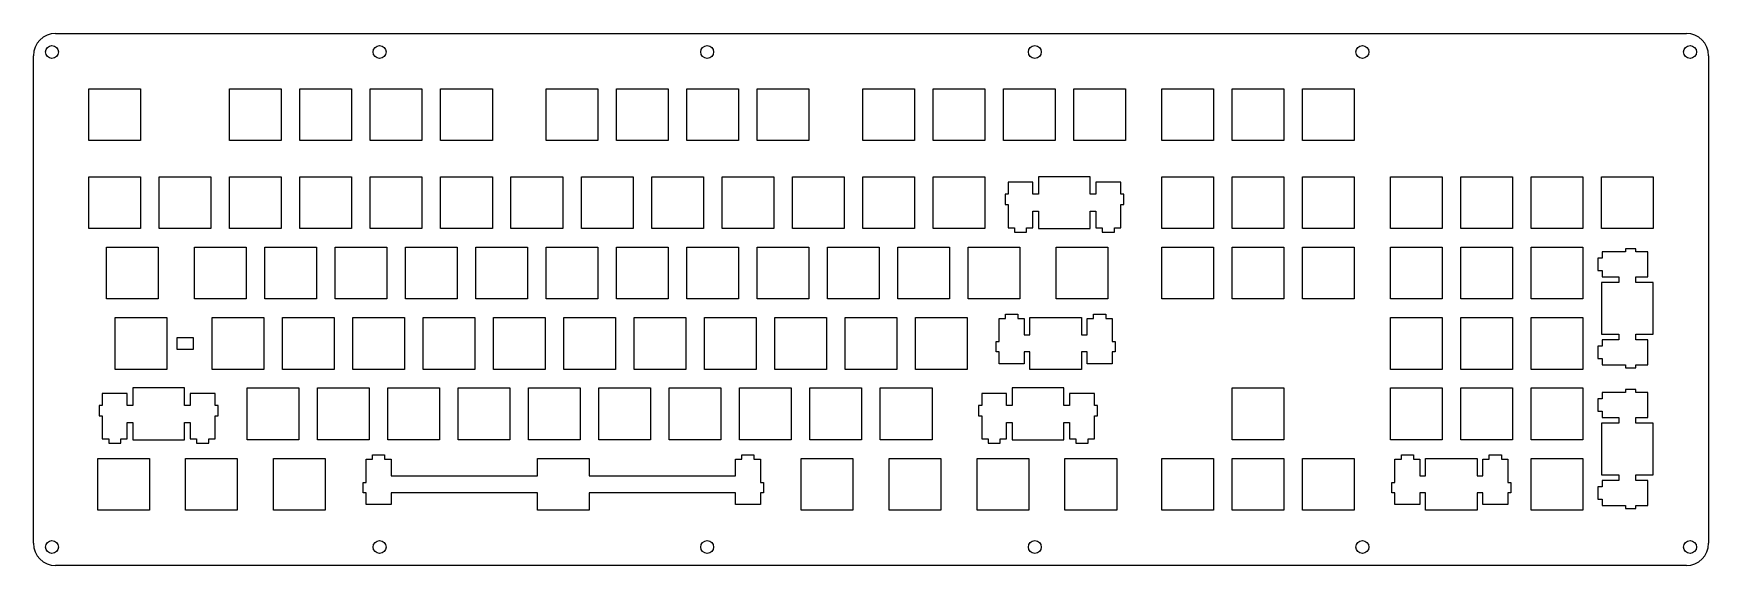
# Model space of a CAD drawing. Header units: feet. Extents: x 0 to 454, y 0 to 144.
import ezdxf

# ---------------------------------------------------------------- set-up
doc = ezdxf.new("R2010")
doc.units = ezdxf.units.FT
doc.header["$MEASUREMENT"] = 0

msp = doc.modelspace()

# ---------------------------------------------------------------- linework, layer by layer
at = {"color": 1, "linetype": 'Continuous'}
for p, q in [((6, 144.01), (447.58, 144.01)), ((0, 6), (0, 138.01)), ((453.58, 138.01), (453.58, 6)), ((15, 129.01), (29, 129.01)), ((15, 115.01), (15, 129.01)), ((29, 129.01), (29, 115.01)), ((53.1, 129.01), (67.1, 129.01)), ((53.1, 115.01), (53.1, 129.01)), ((67.1, 129.01), (67.1, 115.01)), ((72.15, 129.01), (86.15, 129.01)), ((72.15, 115.01), (72.15, 129.01)), ((86.15, 129.01), (86.15, 115.01)), ((91.2, 129.01), (105.2, 129.01)), ((91.2, 115.01), (91.2, 129.01)), ((105.2, 129.01), (105.2, 115.01)), ((110.25, 129.01), (124.25, 129.01)), ((110.25, 115.01), (110.25, 129.01)), ((124.25, 129.01), (124.25, 115.01)), ((138.83, 129.01), (152.83, 129.01)), ((138.83, 115.01), (138.83, 129.01)), ((152.83, 129.01), (152.83, 115.01)), ((157.88, 129.01), (171.88, 129.01)), ((157.88, 115.01), (157.88, 129.01)), ((171.88, 129.01), (171.88, 115.01)), ((176.93, 129.01), (190.93, 129.01)), ((176.93, 115.01), (176.93, 129.01)), ((190.93, 129.01), (190.93, 115.01)), ((195.98, 129.01), (209.98, 129.01)), ((195.98, 115.01), (195.98, 129.01)), ((209.98, 129.01), (209.98, 115.01)), ((224.55, 129.01), (238.55, 129.01)), ((224.55, 115.01), (224.55, 129.01)), ((238.55, 129.01), (238.55, 115.01)), ((243.6, 129.01), (257.6, 129.01)), ((243.6, 115.01), (243.6, 129.01)), ((257.6, 129.01), (257.6, 115.01)), ((262.65, 129.01), (276.65, 129.01)), ((262.65, 115.01), (262.65, 129.01)), ((276.65, 129.01), (276.65, 115.01)), ((281.7, 129.01), (295.7, 129.01)), ((281.7, 115.01), (281.7, 129.01)), ((295.7, 129.01), (295.7, 115.01)), ((305.51, 129.01), (319.51, 129.01)), ((305.51, 115.01), (305.51, 129.01)), ((319.51, 129.01), (319.51, 115.01)), ((324.56, 129.01), (338.56, 129.01)), ((324.56, 115.01), (324.56, 129.01)), ((338.56, 129.01), (338.56, 115.01)), ((343.61, 129.01), (357.61, 129.01)), ((343.61, 115.01), (343.61, 129.01)), ((357.61, 129.01), (357.61, 115.01)), ((29, 115.01), (15, 115.01)), ((67.1, 115.01), (53.1, 115.01)), ((86.15, 115.01), (72.15, 115.01)), ((105.2, 115.01), (91.2, 115.01)), ((124.25, 115.01), (110.25, 115.01)), ((152.83, 115.01), (138.83, 115.01)), ((171.88, 115.01), (157.88, 115.01)), ((190.93, 115.01), (176.93, 115.01)), ((209.98, 115.01), (195.98, 115.01)), ((238.55, 115.01), (224.55, 115.01)), ((257.6, 115.01), (243.6, 115.01)), ((276.65, 115.01), (262.65, 115.01)), ((295.7, 115.01), (281.7, 115.01)), ((319.51, 115.01), (305.51, 115.01)), ((338.56, 115.01), (324.56, 115.01)), ((357.61, 115.01), (343.61, 115.01)), ((15, 105.2), (29, 105.2)), ((15, 91.2), (15, 105.2)), ((29, 105.2), (29, 91.2)), ((34.05, 105.2), (48.05, 105.2)), ((34.05, 91.2), (34.05, 105.2)), ((48.05, 105.2), (48.05, 91.2)), ((53.1, 105.2), (67.1, 105.2)), ((53.1, 91.2), (53.1, 105.2)), ((67.1, 105.2), (67.1, 91.2)), ((72.15, 105.2), (86.15, 105.2)), ((72.15, 91.2), (72.15, 105.2)), ((86.15, 105.2), (86.15, 91.2)), ((91.2, 105.2), (105.2, 105.2)), ((91.2, 91.2), (91.2, 105.2)), ((105.2, 105.2), (105.2, 91.2)), ((110.25, 105.2), (124.25, 105.2)), ((110.25, 91.2), (110.25, 105.2)), ((124.25, 105.2), (124.25, 91.2)), ((129.3, 105.2), (143.3, 105.2)), ((129.3, 91.2), (129.3, 105.2)), ((143.3, 105.2), (143.3, 91.2)), ((148.35, 105.2), (162.35, 105.2)), ((148.35, 91.2), (148.35, 105.2)), ((162.35, 105.2), (162.35, 91.2)), ((167.4, 105.2), (181.4, 105.2)), ((167.4, 91.2), (167.4, 105.2)), ((181.4, 105.2), (181.4, 91.2)), ((186.45, 105.2), (200.45, 105.2)), ((186.45, 91.2), (186.45, 105.2)), ((200.45, 105.2), (200.45, 91.2)), ((205.5, 105.2), (219.5, 105.2)), ((205.5, 91.2), (205.5, 105.2)), ((219.5, 105.2), (219.5, 91.2)), ((224.55, 105.2), (238.55, 105.2)), ((224.55, 91.2), (224.55, 105.2)), ((238.55, 105.2), (238.55, 91.2)), ((243.6, 105.2), (257.6, 105.2)), ((243.6, 91.2), (243.6, 105.2)), ((257.6, 105.2), (257.6, 91.2)), ((272.18, 105.2), (272.18, 100.5)), ((286.18, 105.2), (272.18, 105.2)), ((286.18, 100.5), (286.18, 105.2)), ((305.51, 105.2), (319.51, 105.2)), ((305.51, 91.2), (305.51, 105.2)), ((319.51, 105.2), (319.51, 91.2)), ((324.56, 105.2), (338.56, 105.2)), ((324.56, 91.2), (324.56, 105.2)), ((338.56, 105.2), (338.56, 91.2)), ((343.61, 105.2), (357.61, 105.2)), ((343.61, 91.2), (343.61, 105.2)), ((357.61, 105.2), (357.61, 91.2)), ((367.42, 105.2), (381.43, 105.2)), ((367.42, 91.2), (367.42, 105.2)), ((381.43, 105.2), (381.43, 91.2)), ((386.47, 105.2), (400.48, 105.2)), ((386.47, 91.2), (386.47, 105.2)), ((400.48, 105.2), (400.48, 91.2)), ((405.52, 105.2), (419.53, 105.2)), ((405.52, 91.2), (405.52, 105.2)), ((419.53, 105.2), (419.53, 91.2)), ((424.57, 105.2), (438.58, 105.2)), ((424.57, 91.2), (424.57, 105.2)), ((438.58, 105.2), (438.58, 91.2)), ((263.9, 100.5), (263.08, 100.5)), ((263.08, 100.5), (263.08, 97.7)), ((270.65, 103.73), (263.9, 103.73)), ((263.9, 103.73), (263.9, 100.5)), ((270.65, 100.5), (270.65, 103.73)), ((272.18, 100.5), (270.65, 100.5)), ((287.7, 100.5), (286.18, 100.5)), ((294.45, 103.73), (287.7, 103.73)), ((287.7, 103.73), (287.7, 100.5)), ((294.45, 100.5), (294.45, 103.73)), ((295.28, 100.5), (294.45, 100.5)), ((295.28, 97.7), (295.28, 100.5)), ((263.08, 97.7), (263.9, 97.7)), ((263.9, 97.7), (263.9, 91.43)), ((270.65, 91.43), (270.65, 95.9)), ((270.65, 95.9), (272.18, 95.9)), ((272.18, 95.9), (272.18, 91.2)), ((286.18, 91.2), (286.18, 95.9)), ((286.18, 95.9), (287.7, 95.9)), ((287.7, 95.9), (287.7, 91.43)), ((294.45, 91.43), (294.45, 97.7)), ((294.45, 97.7), (295.28, 97.7)), ((29, 91.2), (15, 91.2)), ((48.05, 91.2), (34.05, 91.2)), ((67.1, 91.2), (53.1, 91.2)), ((86.15, 91.2), (72.15, 91.2)), ((105.2, 91.2), (91.2, 91.2)), ((124.25, 91.2), (110.25, 91.2)), ((143.3, 91.2), (129.3, 91.2)), ((162.35, 91.2), (148.35, 91.2)), ((181.4, 91.2), (167.4, 91.2)), ((200.45, 91.2), (186.45, 91.2)), ((219.5, 91.2), (205.5, 91.2)), ((238.55, 91.2), (224.55, 91.2)), ((257.6, 91.2), (243.6, 91.2)), ((263.9, 91.43), (265.62, 91.43)), ((265.62, 91.43), (265.62, 90.23)), ((268.92, 90.23), (268.92, 91.43)), ((268.92, 91.43), (270.65, 91.43)), ((272.18, 91.2), (286.18, 91.2)), ((287.7, 91.43), (289.42, 91.43)), ((289.42, 91.43), (289.42, 90.23)), ((292.72, 90.23), (292.72, 91.43)), ((292.72, 91.43), (294.45, 91.43)), ((319.51, 91.2), (305.51, 91.2)), ((338.56, 91.2), (324.56, 91.2)), ((357.61, 91.2), (343.61, 91.2)), ((381.43, 91.2), (367.42, 91.2)), ((400.48, 91.2), (386.47, 91.2)), ((419.53, 91.2), (405.52, 91.2)), ((438.58, 91.2), (424.57, 91.2)), ((265.62, 90.23), (268.92, 90.23)), ((289.42, 90.23), (292.72, 90.23)), ((19.76, 86.15), (33.76, 86.15)), ((19.76, 72.15), (19.76, 86.15)), ((33.76, 86.15), (33.76, 72.15)), ((43.58, 86.15), (57.57, 86.15)), ((43.58, 72.15), (43.58, 86.15)), ((57.57, 86.15), (57.57, 72.15)), ((62.63, 86.15), (76.62, 86.15)), ((62.63, 72.15), (62.63, 86.15)), ((76.62, 86.15), (76.62, 72.15)), ((81.68, 86.15), (95.67, 86.15)), ((81.68, 72.15), (81.68, 86.15)), ((95.67, 86.15), (95.67, 72.15)), ((100.73, 86.15), (114.73, 86.15)), ((100.73, 72.15), (100.73, 86.15)), ((114.73, 86.15), (114.73, 72.15)), ((119.78, 86.15), (133.78, 86.15)), ((119.78, 72.15), (119.78, 86.15)), ((133.78, 86.15), (133.78, 72.15)), ((138.83, 86.15), (152.83, 86.15)), ((138.83, 72.15), (138.83, 86.15)), ((152.83, 86.15), (152.83, 72.15)), ((157.88, 86.15), (171.88, 86.15)), ((157.88, 72.15), (157.88, 86.15)), ((171.88, 86.15), (171.88, 72.15)), ((176.93, 86.15), (190.93, 86.15)), ((176.93, 72.15), (176.93, 86.15)), ((190.93, 86.15), (190.93, 72.15)), ((195.98, 86.15), (209.98, 86.15)), ((195.98, 72.15), (195.98, 86.15)), ((209.98, 86.15), (209.98, 72.15)), ((215.03, 86.15), (229.03, 86.15)), ((215.03, 72.15), (215.03, 86.15)), ((229.03, 86.15), (229.03, 72.15)), ((234.08, 86.15), (248.08, 86.15)), ((234.08, 72.15), (234.08, 86.15)), ((248.08, 86.15), (248.08, 72.15)), ((253.13, 86.15), (267.13, 86.15)), ((253.13, 72.15), (253.13, 86.15)), ((267.13, 86.15), (267.13, 72.15)), ((276.94, 86.15), (290.94, 86.15)), ((276.94, 72.15), (276.94, 86.15)), ((290.94, 86.15), (290.94, 72.15)), ((305.51, 86.15), (319.51, 86.15)), ((305.51, 72.15), (305.51, 86.15)), ((319.51, 86.15), (319.51, 72.15)), ((324.56, 86.15), (338.56, 86.15)), ((324.56, 72.15), (324.56, 86.15)), ((338.56, 86.15), (338.56, 72.15)), ((343.61, 86.15), (357.61, 86.15)), ((343.61, 72.15), (343.61, 86.15)), ((357.61, 86.15), (357.61, 72.15)), ((367.42, 86.15), (381.43, 86.15)), ((367.42, 72.15), (367.42, 86.15)), ((381.43, 86.15), (381.43, 72.15)), ((386.47, 86.15), (400.48, 86.15)), ((386.47, 72.15), (386.47, 86.15)), ((400.48, 86.15), (400.48, 72.15)), ((405.52, 86.15), (419.53, 86.15)), ((405.52, 72.15), (405.52, 86.15)), ((419.53, 86.15), (419.53, 72.15)), ((424.8, 83.18), (423.6, 83.18)), ((423.6, 83.18), (423.6, 79.87)), ((431.08, 84.9), (424.8, 84.9)), ((424.8, 84.9), (424.8, 83.18)), ((431.08, 85.72), (431.08, 84.9)), ((433.87, 85.72), (431.08, 85.72)), ((433.87, 84.9), (433.87, 85.72)), ((437.11, 84.9), (433.87, 84.9)), ((437.11, 78.15), (437.11, 84.9)), ((423.6, 79.87), (424.8, 79.87)), ((424.8, 79.87), (424.8, 78.15)), ((424.8, 78.15), (429.27, 78.15)), ((429.27, 78.15), (429.27, 76.63)), ((433.87, 76.63), (433.87, 78.15)), ((433.87, 78.15), (437.11, 78.15)), ((429.27, 76.63), (424.57, 76.63)), ((424.57, 76.63), (424.57, 62.62)), ((438.58, 76.63), (433.87, 76.63)), ((438.58, 62.62), (438.58, 76.63)), ((33.76, 72.15), (19.76, 72.15)), ((57.57, 72.15), (43.58, 72.15)), ((76.62, 72.15), (62.63, 72.15)), ((95.67, 72.15), (81.68, 72.15)), ((114.73, 72.15), (100.73, 72.15)), ((133.78, 72.15), (119.78, 72.15)), ((152.83, 72.15), (138.83, 72.15)), ((171.88, 72.15), (157.88, 72.15)), ((190.93, 72.15), (176.93, 72.15)), ((209.98, 72.15), (195.98, 72.15)), ((229.03, 72.15), (215.03, 72.15)), ((248.08, 72.15), (234.08, 72.15)), ((267.13, 72.15), (253.13, 72.15)), ((263.24, 66.87), (263.24, 68.07)), ((263.24, 68.07), (266.54, 68.07)), ((266.54, 68.07), (266.54, 66.87)), ((290.94, 72.15), (276.94, 72.15)), ((287.04, 66.87), (287.04, 68.07)), ((287.04, 68.07), (290.34, 68.07)), ((290.34, 68.07), (290.34, 66.87)), ((319.51, 72.15), (305.51, 72.15)), ((338.56, 72.15), (324.56, 72.15)), ((357.61, 72.15), (343.61, 72.15)), ((381.43, 72.15), (367.42, 72.15)), ((400.48, 72.15), (386.47, 72.15)), ((419.53, 72.15), (405.52, 72.15)), ((22.14, 67.1), (36.14, 67.1)), ((22.14, 53.1), (22.14, 67.1)), ((36.14, 67.1), (36.14, 53.1)), ((48.34, 67.1), (62.34, 67.1)), ((48.34, 53.1), (48.34, 67.1)), ((62.34, 67.1), (62.34, 53.1)), ((67.39, 67.1), (81.39, 67.1)), ((67.39, 53.1), (67.39, 67.1)), ((81.39, 67.1), (81.39, 53.1)), ((86.44, 67.1), (100.44, 67.1)), ((86.44, 53.1), (86.44, 67.1)), ((100.44, 67.1), (100.44, 53.1)), ((105.49, 67.1), (119.49, 67.1)), ((105.49, 53.1), (105.49, 67.1)), ((119.49, 67.1), (119.49, 53.1)), ((124.54, 67.1), (138.54, 67.1)), ((124.54, 53.1), (124.54, 67.1)), ((138.54, 67.1), (138.54, 53.1)), ((143.59, 67.1), (157.59, 67.1)), ((143.59, 53.1), (143.59, 67.1)), ((157.59, 67.1), (157.59, 53.1)), ((162.64, 67.1), (176.64, 67.1)), ((162.64, 53.1), (162.64, 67.1)), ((176.64, 67.1), (176.64, 53.1)), ((181.69, 67.1), (195.69, 67.1)), ((181.69, 53.1), (181.69, 67.1)), ((195.69, 67.1), (195.69, 53.1)), ((200.74, 67.1), (214.74, 67.1)), ((200.74, 53.1), (200.74, 67.1)), ((214.74, 67.1), (214.74, 53.1)), ((219.79, 67.1), (233.79, 67.1)), ((219.79, 53.1), (219.79, 67.1)), ((233.79, 67.1), (233.79, 53.1)), ((238.84, 67.1), (252.84, 67.1)), ((238.84, 53.1), (238.84, 67.1)), ((252.84, 67.1), (252.84, 53.1)), ((261.52, 60.6), (261.52, 66.87)), ((261.52, 66.87), (263.24, 66.87)), ((266.54, 66.87), (268.27, 66.87)), ((268.27, 66.87), (268.27, 62.4)), ((269.79, 62.4), (269.79, 67.1)), ((269.79, 67.1), (283.79, 67.1)), ((283.79, 67.1), (283.79, 62.4)), ((285.32, 62.4), (285.32, 66.87)), ((285.32, 66.87), (287.04, 66.87)), ((290.34, 66.87), (292.07, 66.87)), ((292.07, 66.87), (292.07, 60.6)), ((367.42, 67.1), (381.43, 67.1)), ((367.42, 53.1), (367.42, 67.1)), ((381.43, 67.1), (381.43, 53.1)), ((386.47, 67.1), (400.48, 67.1)), ((386.47, 53.1), (386.47, 67.1)), ((400.48, 67.1), (400.48, 53.1)), ((405.52, 67.1), (419.53, 67.1)), ((405.52, 53.1), (405.52, 67.1)), ((419.53, 67.1), (419.53, 53.1)), ((43.3, 61.6), (38.8, 61.6)), ((38.8, 61.6), (38.8, 58.6)), ((43.3, 58.6), (43.3, 61.6)), ((260.69, 57.8), (260.69, 60.6)), ((260.69, 60.6), (261.52, 60.6)), ((268.27, 62.4), (269.79, 62.4)), ((283.79, 62.4), (285.32, 62.4)), ((292.07, 60.6), (292.89, 60.6)), ((292.89, 60.6), (292.89, 57.8)), ((424.8, 59.38), (423.6, 59.38)), ((423.6, 59.38), (423.6, 56.07)), ((424.57, 62.62), (429.27, 62.62)), ((429.27, 61.1), (424.8, 61.1)), ((424.8, 61.1), (424.8, 59.38)), ((429.27, 62.62), (429.27, 61.1)), ((433.87, 61.1), (433.87, 62.62)), ((433.87, 62.62), (438.58, 62.62)), ((437.11, 61.1), (433.87, 61.1)), ((437.11, 54.35), (437.11, 61.1)), ((38.8, 58.6), (43.3, 58.6)), ((261.52, 57.8), (260.69, 57.8)), ((261.52, 54.57), (261.52, 57.8)), ((268.27, 54.57), (261.52, 54.57)), ((269.79, 57.8), (268.27, 57.8)), ((268.27, 57.8), (268.27, 54.57)), ((269.79, 53.1), (269.79, 57.8)), ((285.32, 57.8), (283.79, 57.8)), ((283.79, 57.8), (283.79, 53.1)), ((285.32, 54.57), (285.32, 57.8)), ((292.07, 54.57), (285.32, 54.57)), ((292.89, 57.8), (292.07, 57.8)), ((292.07, 57.8), (292.07, 54.57)), ((423.6, 56.07), (424.8, 56.07)), ((424.8, 56.07), (424.8, 54.35)), ((36.14, 53.1), (22.14, 53.1)), ((62.34, 53.1), (48.34, 53.1)), ((81.39, 53.1), (67.39, 53.1)), ((100.44, 53.1), (86.44, 53.1)), ((119.49, 53.1), (105.49, 53.1)), ((138.54, 53.1), (124.54, 53.1)), ((157.59, 53.1), (143.59, 53.1)), ((176.64, 53.1), (162.64, 53.1)), ((195.69, 53.1), (181.69, 53.1)), ((214.74, 53.1), (200.74, 53.1)), ((233.79, 53.1), (219.79, 53.1)), ((252.84, 53.1), (238.84, 53.1)), ((283.79, 53.1), (269.79, 53.1)), ((381.43, 53.1), (367.42, 53.1)), ((400.48, 53.1), (386.47, 53.1)), ((419.53, 53.1), (405.52, 53.1)), ((424.8, 54.35), (431.08, 54.35)), ((431.08, 54.35), (431.08, 53.53)), ((431.08, 53.53), (433.87, 53.53)), ((433.87, 53.53), (433.87, 54.35)), ((433.87, 54.35), (437.11, 54.35)), ((25.38, 46.58), (18.63, 46.58)), ((18.63, 46.58), (18.63, 43.35)), ((25.38, 43.35), (25.38, 46.58)), ((26.91, 48.05), (26.91, 43.35)), ((40.91, 48.05), (26.91, 48.05)), ((40.91, 43.35), (40.91, 48.05)), ((49.18, 46.58), (42.43, 46.58)), ((42.43, 46.58), (42.43, 43.35)), ((49.18, 43.35), (49.18, 46.58)), ((57.86, 48.05), (71.86, 48.05)), ((57.86, 34.05), (57.86, 48.05)), ((71.86, 48.05), (71.86, 34.05)), ((76.91, 48.05), (90.91, 48.05)), ((76.91, 34.05), (76.91, 48.05)), ((90.91, 48.05), (90.91, 34.05)), ((95.96, 48.05), (109.96, 48.05)), ((95.96, 34.05), (95.96, 48.05)), ((109.96, 48.05), (109.96, 34.05)), ((115.01, 48.05), (129.01, 48.05)), ((115.01, 34.05), (115.01, 48.05)), ((129.01, 48.05), (129.01, 34.05)), ((134.06, 48.05), (148.06, 48.05)), ((134.06, 34.05), (134.06, 48.05)), ((148.06, 48.05), (148.06, 34.05)), ((153.11, 48.05), (167.11, 48.05)), ((153.11, 34.05), (153.11, 48.05)), ((167.11, 48.05), (167.11, 34.05)), ((172.16, 48.05), (186.16, 48.05)), ((172.16, 34.05), (172.16, 48.05)), ((186.16, 48.05), (186.16, 34.05)), ((191.21, 48.05), (205.21, 48.05)), ((191.21, 34.05), (191.21, 48.05)), ((205.21, 48.05), (205.21, 34.05)), ((210.26, 48.05), (224.26, 48.05)), ((210.26, 34.05), (210.26, 48.05)), ((224.26, 48.05), (224.26, 34.05)), ((229.31, 48.05), (243.31, 48.05)), ((229.31, 34.05), (229.31, 48.05)), ((243.31, 48.05), (243.31, 34.05)), ((263.51, 46.58), (256.76, 46.58)), ((256.76, 46.58), (256.76, 43.35)), ((263.51, 43.35), (263.51, 46.58)), ((265.03, 48.05), (265.03, 43.35)), ((279.03, 48.05), (265.03, 48.05)), ((279.03, 43.35), (279.03, 48.05)), ((287.31, 46.58), (280.56, 46.58)), ((280.56, 46.58), (280.56, 43.35)), ((287.31, 43.35), (287.31, 46.58)), ((324.56, 48.05), (338.56, 48.05)), ((324.56, 34.05), (324.56, 48.05)), ((338.56, 48.05), (338.56, 34.05)), ((367.42, 48.05), (381.43, 48.05)), ((367.42, 34.05), (367.42, 48.05)), ((381.43, 48.05), (381.43, 34.05)), ((386.47, 48.05), (400.48, 48.05)), ((386.47, 34.05), (386.47, 48.05)), ((400.48, 48.05), (400.48, 34.05)), ((405.52, 48.05), (419.53, 48.05)), ((405.52, 34.05), (405.52, 48.05)), ((419.53, 48.05), (419.53, 34.05)), ((431.08, 46.8), (424.8, 46.8)), ((424.8, 46.8), (424.8, 45.08)), ((431.08, 47.62), (431.08, 46.8)), ((433.87, 47.62), (431.08, 47.62)), ((433.87, 46.8), (433.87, 47.62)), ((437.11, 46.8), (433.87, 46.8)), ((437.11, 40.05), (437.11, 46.8)), ((18.63, 43.35), (17.81, 43.35)), ((17.81, 43.35), (17.81, 40.55)), ((26.91, 43.35), (25.38, 43.35)), ((42.43, 43.35), (40.91, 43.35)), ((50.01, 43.35), (49.18, 43.35)), ((50.01, 40.55), (50.01, 43.35)), ((256.76, 43.35), (255.93, 43.35)), ((255.93, 43.35), (255.93, 40.55)), ((265.03, 43.35), (263.51, 43.35)), ((280.56, 43.35), (279.03, 43.35)), ((288.13, 43.35), (287.31, 43.35)), ((288.13, 40.55), (288.13, 43.35)), ((424.8, 45.08), (423.6, 45.08)), ((423.6, 45.08), (423.6, 41.77)), ((423.6, 41.77), (424.8, 41.77)), ((424.8, 41.77), (424.8, 40.05)), ((17.81, 40.55), (18.63, 40.55)), ((18.63, 40.55), (18.63, 34.28)), ((25.38, 34.28), (25.38, 38.75)), ((25.38, 38.75), (26.91, 38.75)), ((26.91, 38.75), (26.91, 34.05)), ((40.91, 34.05), (40.91, 38.75)), ((40.91, 38.75), (42.43, 38.75)), ((42.43, 38.75), (42.43, 34.28)), ((49.18, 34.28), (49.18, 40.55)), ((49.18, 40.55), (50.01, 40.55)), ((255.93, 40.55), (256.76, 40.55)), ((256.76, 40.55), (256.76, 34.28)), ((263.51, 34.28), (263.51, 38.75)), ((263.51, 38.75), (265.03, 38.75)), ((265.03, 38.75), (265.03, 34.05)), ((279.03, 34.05), (279.03, 38.75)), ((279.03, 38.75), (280.56, 38.75)), ((280.56, 38.75), (280.56, 34.28)), ((287.31, 34.28), (287.31, 40.55)), ((287.31, 40.55), (288.13, 40.55)), ((429.27, 38.53), (424.57, 38.53)), ((424.57, 38.53), (424.57, 24.52)), ((424.8, 40.05), (429.27, 40.05)), ((429.27, 40.05), (429.27, 38.53)), ((433.87, 38.53), (433.87, 40.05)), ((433.87, 40.05), (437.11, 40.05)), ((438.58, 38.53), (433.87, 38.53)), ((438.58, 24.52), (438.58, 38.53)), ((18.63, 34.28), (20.36, 34.28)), ((20.36, 34.28), (20.36, 33.08)), ((20.36, 33.08), (23.66, 33.08)), ((23.66, 33.08), (23.66, 34.28)), ((23.66, 34.28), (25.38, 34.28)), ((26.91, 34.05), (40.91, 34.05)), ((42.43, 34.28), (44.16, 34.28)), ((44.16, 34.28), (44.16, 33.08)), ((44.16, 33.08), (47.46, 33.08)), ((47.46, 33.08), (47.46, 34.28)), ((47.46, 34.28), (49.18, 34.28)), ((71.86, 34.05), (57.86, 34.05)), ((90.91, 34.05), (76.91, 34.05)), ((109.96, 34.05), (95.96, 34.05)), ((129.01, 34.05), (115.01, 34.05)), ((148.06, 34.05), (134.06, 34.05)), ((167.11, 34.05), (153.11, 34.05)), ((186.16, 34.05), (172.16, 34.05)), ((205.21, 34.05), (191.21, 34.05)), ((224.26, 34.05), (210.26, 34.05)), ((243.31, 34.05), (229.31, 34.05)), ((256.76, 34.28), (258.48, 34.28)), ((258.48, 34.28), (258.48, 33.08)), ((258.48, 33.08), (261.78, 33.08)), ((261.78, 33.08), (261.78, 34.28)), ((261.78, 34.28), (263.51, 34.28)), ((265.03, 34.05), (279.03, 34.05)), ((280.56, 34.28), (282.28, 34.28)), ((282.28, 34.28), (282.28, 33.08)), ((282.28, 33.08), (285.58, 33.08)), ((285.58, 33.08), (285.58, 34.28)), ((285.58, 34.28), (287.31, 34.28)), ((338.56, 34.05), (324.56, 34.05)), ((381.43, 34.05), (367.42, 34.05)), ((400.48, 34.05), (386.47, 34.05)), ((419.53, 34.05), (405.52, 34.05)), ((17.38, 29), (31.38, 29)), ((17.38, 15), (17.38, 29)), ((31.38, 29), (31.38, 15)), ((41.19, 29), (55.19, 29)), ((41.19, 15), (41.19, 29)), ((55.19, 29), (55.19, 15)), ((65.01, 29), (79.01, 29)), ((65.01, 15), (65.01, 29)), ((79.01, 29), (79.01, 15)), ((90.07, 22.5), (90.07, 28.77)), ((90.07, 28.77), (91.79, 28.77)), ((91.79, 28.77), (91.79, 29.97)), ((91.79, 29.97), (95.09, 29.97)), ((95.09, 29.97), (95.09, 28.77)), ((95.09, 28.77), (96.82, 28.77)), ((96.82, 28.77), (96.82, 24.3)), ((136.44, 24.3), (136.44, 29)), ((136.44, 29), (150.44, 29)), ((150.44, 29), (150.44, 24.3)), ((190.07, 24.3), (190.07, 28.77)), ((190.07, 28.77), (191.79, 28.77)), ((191.79, 28.77), (191.79, 29.97)), ((191.79, 29.97), (195.09, 29.97)), ((195.09, 29.97), (195.09, 28.77)), ((195.09, 28.77), (196.82, 28.77)), ((196.82, 28.77), (196.82, 22.5)), ((207.88, 29), (221.88, 29)), ((207.88, 15), (207.88, 29)), ((221.88, 29), (221.88, 15)), ((231.69, 29), (245.69, 29)), ((231.69, 15), (231.69, 29)), ((245.69, 29), (245.69, 15)), ((255.51, 29), (269.51, 29)), ((255.51, 15), (255.51, 29)), ((269.51, 29), (269.51, 15)), ((279.32, 29), (293.32, 29)), ((279.32, 15), (279.32, 29)), ((293.32, 29), (293.32, 15)), ((305.51, 29), (319.51, 29)), ((305.51, 15), (305.51, 29)), ((319.51, 29), (319.51, 15)), ((324.56, 29), (338.56, 29)), ((324.56, 15), (324.56, 29)), ((338.56, 29), (338.56, 15)), ((343.61, 29), (357.61, 29)), ((343.61, 15), (343.61, 29)), ((357.61, 29), (357.61, 15)), ((368.68, 22.5), (368.68, 28.77)), ((368.68, 28.77), (370.4, 28.77)), ((370.4, 28.77), (370.4, 29.97)), ((370.4, 29.97), (373.7, 29.97)), ((373.7, 29.97), (373.7, 28.77)), ((373.7, 28.77), (375.43, 28.77)), ((375.43, 28.77), (375.43, 24.3)), ((376.95, 24.3), (376.95, 29)), ((376.95, 29), (390.95, 29)), ((390.95, 29), (390.95, 24.3)), ((392.48, 24.3), (392.48, 28.77)), ((392.48, 28.77), (394.2, 28.77)), ((394.2, 28.77), (394.2, 29.97)), ((394.2, 29.97), (397.5, 29.97)), ((397.5, 29.97), (397.5, 28.77)), ((397.5, 28.77), (399.22, 28.77)), ((399.22, 28.77), (399.22, 22.5)), ((405.52, 29), (419.53, 29)), ((405.52, 15), (405.52, 29)), ((419.53, 29), (419.53, 15)), ((96.82, 24.3), (136.44, 24.3)), ((150.44, 24.3), (190.07, 24.3)), ((375.43, 24.3), (376.95, 24.3)), ((390.95, 24.3), (392.48, 24.3)), ((424.57, 24.52), (429.27, 24.52)), ((429.27, 23), (424.8, 23)), ((424.8, 23), (424.8, 21.28)), ((429.27, 24.52), (429.27, 23)), ((433.87, 23), (433.87, 24.52)), ((433.87, 24.52), (438.58, 24.52)), ((437.11, 23), (433.87, 23)), ((437.11, 16.25), (437.11, 23)), ((89.24, 19.7), (89.24, 22.5)), ((89.24, 22.5), (90.07, 22.5)), ((90.07, 19.7), (89.24, 19.7)), ((90.07, 16.47), (90.07, 19.7)), ((136.44, 19.7), (96.82, 19.7)), ((96.82, 19.7), (96.82, 16.47)), ((136.44, 15), (136.44, 19.7)), ((190.07, 19.7), (150.44, 19.7)), ((150.44, 19.7), (150.44, 15)), ((190.07, 16.47), (190.07, 19.7)), ((196.82, 22.5), (197.64, 22.5)), ((197.64, 19.7), (196.82, 19.7)), ((196.82, 19.7), (196.82, 16.47)), ((197.64, 22.5), (197.64, 19.7)), ((367.85, 19.7), (367.85, 22.5)), ((367.85, 22.5), (368.68, 22.5)), ((368.68, 19.7), (367.85, 19.7)), ((368.68, 16.47), (368.68, 19.7)), ((376.95, 19.7), (375.43, 19.7)), ((375.43, 19.7), (375.43, 16.47)), ((376.95, 15), (376.95, 19.7)), ((392.48, 19.7), (390.95, 19.7)), ((390.95, 19.7), (390.95, 15)), ((392.48, 16.47), (392.48, 19.7)), ((399.22, 22.5), (400.05, 22.5)), ((400.05, 19.7), (399.22, 19.7)), ((399.22, 19.7), (399.22, 16.47)), ((400.05, 22.5), (400.05, 19.7)), ((424.8, 21.28), (423.6, 21.28)), ((423.6, 21.28), (423.6, 17.97)), ((31.38, 15), (17.38, 15)), ((55.19, 15), (41.19, 15)), ((79.01, 15), (65.01, 15)), ((96.82, 16.47), (90.07, 16.47)), ((150.44, 15), (136.44, 15)), ((196.82, 16.47), (190.07, 16.47)), ((221.88, 15), (207.88, 15)), ((245.69, 15), (231.69, 15)), ((269.51, 15), (255.51, 15)), ((293.32, 15), (279.32, 15)), ((319.51, 15), (305.51, 15)), ((338.56, 15), (324.56, 15)), ((357.61, 15), (343.61, 15)), ((375.43, 16.47), (368.68, 16.47)), ((390.95, 15), (376.95, 15)), ((399.22, 16.47), (392.48, 16.47)), ((419.53, 15), (405.52, 15)), ((423.6, 17.97), (424.8, 17.97)), ((424.8, 17.97), (424.8, 16.25)), ((424.8, 16.25), (431.08, 16.25)), ((431.08, 16.25), (431.08, 15.43)), ((431.08, 15.43), (433.87, 15.43)), ((433.87, 15.43), (433.87, 16.25)), ((433.87, 16.25), (437.11, 16.25)), ((447.58, 0), (6, 0))]:
    msp.add_line(p, q, dxfattribs=at)
for centre in [(5, 139.01), (93.72, 139.01), (182.43, 139.01), (271.15, 139.01), (359.86, 139.01), (448.58, 139.01), (5, 5), (93.72, 5), (182.43, 5), (271.15, 5), (359.86, 5), (448.58, 5)]:
    msp.add_circle(centre, 1.75, dxfattribs=at)
for centre, start, end in [((6, 138.01), 90, 180), ((447.58, 138.01), 0, 90), ((6, 6), 180, 270), ((447.58, 6), 270, 0)]:
    msp.add_arc(centre, 6, start, end, dxfattribs=at)

doc.saveas('drawing.dxf')
